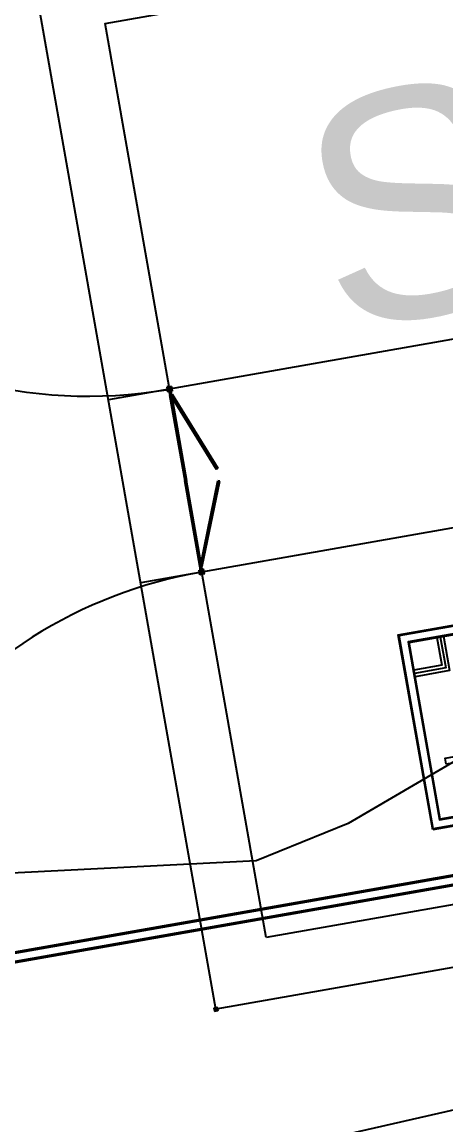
# Model space of a CAD drawing. Header units: millimetres. Extents: x 111502 to 977541, y 8702 to 1044108.
# Drawn here: x 489298.94 to 489312.62, y 241092.97 to 241128.62 of the extents above; entities that cross this region are included whole.
import ezdxf

# ---------------------------------------------------------------- set-up
doc = ezdxf.new("R2010")
doc.units = ezdxf.units.MM
doc.header["$LTSCALE"] = 0.25
doc.linetypes.add('DASHED', pattern=[19.05, 12.7, -6.35])
doc.linetypes.add('DASHED2', pattern=[9.525, 6.35, -3.175])
for name, color, linetype in [('E HVSS As Laid HV', 10, 'Continuous'), ('E HVSS Proposed 33kV', 5, 'Continuous'), ('Proposed Primary Substation - OPTION 2$0$0 Fence & Boundary', 7, 'Continuous'), ('Proposed Primary Substation - OPTION 2$0$0_HVSS TEXT', 7, 'Continuous'), ('X HVSS Site Background', 8, 'Continuous'), ('X HVSS Site Outline', 210, 'Continuous'), ('Z-z-Xref-Primary Substation', 7, 'Continuous')]:
    doc.layers.add(name, color=color, linetype=linetype)
doc.styles.add('Proposed Employment Area - 11-089-MP013-01a$0$2500T70R', font='arial.ttf', dxfattribs={"height": 17500})
doc.styles.add('Proposed Employment Area - 11-089-MP013-01a$0$Standard', font='txt')

# ---------------------------------------------------------------- blocks, each defined once
blk = doc.blocks.new('Proposed Primary Substation - OPTION 2')
at = {"layer": 'Proposed Primary Substation - OPTION 2$0$0 Fence & Boundary', "color": 4}
for points in [[(489305135, 241096747), (489305153, 241096649), (489305251, 241096666), (489305234, 241096765)], [(489305153, 241096649), (489305135, 241096747), (489305234, 241096765), (489305251, 241096666)]]:
    blk.add_lwpolyline(points, close=True, dxfattribs=at)
at = {"layer": 'Proposed Primary Substation - OPTION 2$0$0 Fence & Boundary', "color": 4, "flags": 128}
for points in [[(489305135, 241096747), (489305251, 241096666)], [(489305251, 241096666), (489305135, 241096747)], [(489305234, 241096765), (489305153, 241096649)], [(489305153, 241096649), (489305234, 241096765)]]:
    blk.add_lwpolyline(points, dxfattribs=at)
at = {"layer": 'Proposed Primary Substation - OPTION 2$0$0_HVSS TEXT'}
blk.add_lwpolyline([(489312631, 241104626), (489312597, 241104823), (489313778, 241105031), (489313813, 241104834)], close=True, dxfattribs=at)
at = {"layer": 'X HVSS Site Background', "ltscale": 10}
for p, q in [((489303757, 241116839), (489303609, 241116813)), ((489303609, 241116813), (489303635, 241116665)), ((489303783, 241116691), (489303635, 241116665)), ((489303684, 241116674), (489303705, 241116556)), ((489303733, 241116682), (489303754, 241116564)), ((489303757, 241116839), (489303783, 241116691)), ((489303690, 241116614), (489303749, 241116624)), ((489303700, 241116555), (489303759, 241116565)), ((489303700, 241116555), (489303759, 241116565)), ((489303700, 241116555), (489304187, 241113791)), ((489303709, 241116591), (489303729, 241116647)), ((489303715, 241116568), (489303716, 241116562)), ((489303715, 241116559), (489303744, 241116564)), ((489303715, 241116559), (489303715, 241116557)), ((489303717, 241116570), (489303738, 241116574)), ((489303719, 241116582), (489303721, 241116571)), ((489303720, 241116568), (489303721, 241116562)), ((489303732, 241116585), (489303734, 241116573)), ((489303736, 241116571), (489303737, 241116565)), ((489303741, 241116572), (489303742, 241116566)), ((489303742, 241116564), (489303744, 241116564)), ((489303744, 241116564), (489303744, 241116563)), ((489303759, 241116565), (489304246, 241113801)), ((489304672, 241111028), (489304186, 241113791)), ((489304731, 241111039), (489304245, 241113801)), ((489304672, 241111028), (489304731, 241111039)), ((489304698, 241110911), (489304677, 241111029)), ((489304683, 241110969), (489304742, 241110980)), ((489304687, 241111029), (489304717, 241111034)), ((489304687, 241111029), (489304687, 241111031)), ((489304691, 241111021), (489304690, 241111027)), ((489304693, 241111020), (489304714, 241111023)), ((489304693, 241110997), (489304731, 241110951)), ((489304696, 241111022), (489304694, 241111028)), ((489304699, 241111009), (489304697, 241111020)), ((489304711, 241111025), (489304710, 241111031)), ((489304713, 241111011), (489304711, 241111023)), ((489304715, 241111034), (489304717, 241111034)), ((489304716, 241111026), (489304715, 241111032)), ((489304717, 241111034), (489304716, 241111036)), ((489304747, 241110920), (489304726, 241111038)), ((489304796, 241110928), (489304648, 241110902)), ((489304674, 241110754), (489304648, 241110902)), ((489304822, 241110780), (489304674, 241110754)), ((489304822, 241110780), (489304796, 241110928))]:
    blk.add_line(p, q, dxfattribs=at)
at = {"layer": 'X HVSS Site Background', "ltscale": 200}
for p, q in [((489303725, 241116552), (489303776, 241116584)), ((489303725, 241116552), (489305200, 241114165)), ((489303732, 241116585), (489303738, 241116574)), ((489303734, 241116570), (489303738, 241116565)), ((489303736, 241116573), (489303753, 241116584)), ((489303737, 241116562), (489303762, 241116578)), ((489303737, 241116562), (489303738, 241116560)), ((489303739, 241116572), (489303742, 241116567)), ((489303744, 241116592), (489303750, 241116582)), ((489303752, 241116581), (489303755, 241116576)), ((489303757, 241116583), (489303760, 241116578)), ((489303761, 241116576), (489303762, 241116578)), ((489303776, 241116584), (489305251, 241114196)), ((489304695, 241111039), (489305257, 241113787)), ((489304753, 241111027), (489305315, 241113775)), ((489304695, 241111039), (489304753, 241111027)), ((489304709, 241111034), (489304709, 241111036)), ((489304709, 241111034), (489304738, 241111028)), ((489304709, 241111026), (489304711, 241111032)), ((489304711, 241111023), (489304732, 241111019)), ((489304712, 241111011), (489304715, 241111023)), ((489304714, 241111025), (489304715, 241111031)), ((489304726, 241111008), (489304729, 241111020)), ((489304730, 241111022), (489304731, 241111028)), ((489304735, 241111021), (489304736, 241111027)), ((489304736, 241111029), (489304738, 241111028)), ((489304738, 241111028), (489304739, 241111030))]:
    blk.add_line(p, q, dxfattribs=at)
at = {"layer": 'X HVSS Site Background'}
blk.add_lwpolyline([(489306816, 241099023), (489301614, 241128569), (489331159, 241133771), (489336362, 241104225)], close=True, dxfattribs=at)
at = {"layer": 'X HVSS Site Background', "flags": 128}
for points in [[(489331271, 241121606), (489301725, 241116404)], [(489303783, 241116691), (489303609, 241116813)], [(489303635, 241116665), (489303757, 241116839)], [(489332311, 241115697), (489302765, 241110494)], [(489304648, 241110902), (489304822, 241110780)], [(489304661, 241110828), (489304655, 241110827)], [(489304674, 241110754), (489304796, 241110928)], [(489312326, 241108726), (489312484, 241107829), (489311587, 241107671)], [(489312435, 241108745), (489312611, 241107740), (489311607, 241107563)], [(489312539, 241108763), (489312734, 241107654), (489311625, 241107458)]]:
    blk.add_lwpolyline(points, dxfattribs=at)
at = {"layer": 'X HVSS Site Background'}
for points in [[(489303608, 241116833), (489303650, 241116841)], [(489303644, 241116819), (489303640, 241116839)], [(489303650, 241116820), (489303646, 241116840)]]:
    blk.add_lwpolyline(points, dxfattribs=at)
at = {"layer": 'X HVSS Site Background', "ltscale": 200, "flags": 128}
for points in [[(489305251, 241114196), (489305200, 241114165)], [(489305315, 241113775), (489305257, 241113787)]]:
    blk.add_lwpolyline(points, dxfattribs=at)
at = {"layer": 'X HVSS Site Background', "ltscale": 10, "flags": 128}
blk.add_lwpolyline([(489304187, 241113791), (489304246, 241113801)], dxfattribs=at)
at = {"layer": 'X HVSS Site Background', "flags": 128}
for points in [[(489312192, 241102508), (489311082, 241108812), (489320734, 241110511), (489321844, 241104208)], [(489311111, 241108791), (489320714, 241110482), (489321815, 241104228), (489312212, 241102537)], [(489320515, 241110193), (489311401, 241108588), (489312415, 241102827), (489321525, 241104431)], [(489312435, 241102856), (489311430, 241108568), (489320490, 241110163), (489321496, 241104451)]]:
    blk.add_lwpolyline(points, close=True, dxfattribs=at)
at = {"layer": 'X HVSS Site Background', "ltscale": 10}
for centre, radius in [((489303719, 241116619), 25), ((489303719, 241116619), 25), ((489303719, 241116619), 10), ((489303719, 241116619), 10), ((489304712, 241110974), 25), ((489304712, 241110974), 25), ((489304712, 241110974), 10), ((489304712, 241110974), 10)]:
    blk.add_circle(centre, radius, dxfattribs=at)
at = {"layer": 'X HVSS Site Background'}
for centre, radius, start, end in [((489301077, 241131859), 15335, 180.9824, 279.4794), ((489307290, 241096060), 15000, 99.8063, 189.9831)]:
    blk.add_arc(centre, radius, start, end, dxfattribs=at)
at = {"layer": 'X HVSS Site Background', "ltscale": 10}
for centre, radius, start, end in [((489303699, 241116579), 20, 9.986, 63.1161), ((489303718, 241116567), 2.56, 22.6663, 177.3056), ((489303718, 241116563), 2.56, 202.6663, 357.3056), ((489303715, 241116574), 20, 31.7038, 84.8339), ((489303730, 241116555), 17, 71.9135, 128.0584), ((489303726, 241116579), 17, 251.9135, 308.0584), ((489303752, 241116588), 20, 136.8558, 189.986), ((489303738, 241116571), 2.56, 22.6663, 177.3056), ((489303739, 241116566), 2.56, 202.6663, 357.3056), ((489303761, 241116603), 20, 158.5737, 211.7038), ((489304692, 241111027), 2.56, 22.6663, 177.3056), ((489304693, 241111022), 2.56, 202.6663, 357.3056), ((489304705, 241111015), 17, 71.9135, 128.0584), ((489304679, 241111005), 20, 316.8558, 9.986), ((489304701, 241111038), 17, 251.9135, 308.0584), ((489304693, 241111015), 20, 295.3126, 348.4427), ((489304713, 241111031), 2.56, 22.6663, 177.3056), ((489304714, 241111026), 2.56, 202.6663, 357.3056), ((489304732, 241111014), 20, 189.986, 243.1161), ((489304746, 241111004), 20, 168.4427, 221.5728)]:
    blk.add_arc(centre, radius, start, end, dxfattribs=at)
at = {"layer": 'X HVSS Site Background', "ltscale": 200}
for centre, radius, start, end in [((489303737, 241116570), 2.56, 44.3842, 199.0234), ((489303739, 241116566), 2.56, 224.3842, 19.0234), ((489303753, 241116564), 17, 93.6313, 149.7763), ((489303741, 241116584), 17, 273.6313, 329.7763), ((489303755, 241116582), 2.56, 44.3842, 199.0234), ((489303757, 241116577), 2.56, 224.3842, 19.0234), ((489304712, 241111026), 2.56, 181.1231, 335.7624), ((489304713, 241111031), 2.56, 1.1231, 155.7624), ((489304725, 241111038), 17, 230.3703, 286.5152), ((489304720, 241111014), 17, 50.3703, 106.5152), ((489304732, 241111022), 2.56, 181.1231, 335.7624), ((489304733, 241111027), 2.56, 1.1231, 155.7624)]:
    blk.add_arc(centre, radius, start, end, dxfattribs=at)
at = {"layer": 'X HVSS Site Outline', "flags": 128}
blk.add_lwpolyline([(489305193, 241096707), (489299297, 241130192), (489332782, 241136087), (489338678, 241102602)], close=True, dxfattribs=at)
blk = doc.blocks.new('commercial background')
at = {"layer": 'X HVSS Site Background', "flags": 128}
blk.add_lwpolyline([(858.186, 637.961), (837.045, 631.675), (803.843, 623.366), (779.9, 617.897), (776.12, 640.026), (776.871, 664.429), (792.463, 702.724), (808.976, 733.099), (858.186, 637.961)], dxfattribs=at)
at = {"layer": 'X HVSS Site Background', "insert": (792.137, 666.676), "char_height": 7.35, "attachment_point": 1, "rotation": 12.499, "style": 'Proposed Employment Area - 11-089-MP013-01a$0$2500T70R'}
blk.add_mtext_dynamic_manual_height_columns('Primary\\PSub Stn', width=39.71919, gutter_width=36.75, heights=[0], dxfattribs=at)
at = {"layer": 'X HVSS Site Background', "style": 'Proposed Employment Area - 11-089-MP013-01a$0$Standard'}
for p, rotation in [((485.879, 899.504), 95.9302), ((729.369, 850.694), 240.5366), ((319.531, 839.474), 95.9302), ((520.898, 756.599), 330.4683), ((1582.144, 507.489), 240.4683), ((1846.745, 293.104), 209.3143), ((1096.498, 265.372), 60.4683)]:
    blk.add_attdef('NOOFPARKINGSPACES', p, '', height=0.3, rotation=rotation, dxfattribs=at)
blk = doc.blocks.new('OS MAP 060722')
at = {"layer": 'X HVSS Site Background'}
blk.add_lwpolyline([(505.203, 1982.043), (502.516, 1978.528), (498.886, 1976.404), (495.913, 1975.203), (426.553, 1971.692)], dxfattribs=at)
at = {"layer": 'X HVSS Site Background', "flags": 128}
blk.add_lwpolyline([(505.203, 1982.043), (502.516, 1978.528), (502.516, 1978.528), (498.886, 1976.404), (498.886, 1976.404), (495.913, 1975.203), (495.913, 1975.203), (426.553, 1971.692)], dxfattribs=at)

msp = doc.modelspace()

# ---------------------------------------------------------------- linework, layer by layer
at = {"lineweight": 0}
msp.add_circle((488727.819, 239008.333), 11388.418, dxfattribs=at)
at = {"layer": 'E HVSS Proposed 33kV', "linetype": 'DASHED', "lineweight": 0, "const_width": 0.1, "flags": 128}
for points in [[(489328.853, 241105.721), (489329.156, 241104.002, -0.414214), (489329.075, 241103.886), (489286.299, 241096.355, 0.405098), (489285.54, 241095.306), (489286.354, 241089.658), (489286.47, 241088.671), (489286.521, 241087.462), (489286.482, 241086.365), (489286.296, 241084.873), (489285.875, 241083.118), (489285.369, 241081.809, -0.272506), (489284.613, 241081.211), (489283.257, 241081.023), (489278.485, 241080.475), (489271.683, 241079.857), (489267.77, 241079.623), (489263.695, 241079.458), (489260.584, 241079.441, 0.353752), (489259.61, 241078.645), (489258.282, 241072.267, -0.005569), (489258.267, 241072.198), (489257.348, 241068.228), (489256.751, 241064.954), (489255.573, 241056.321), (489254.325, 241046.844), (489252.507, 241033.034), (489250.653, 241018.953), (489248.637, 241003.645), (489247.974, 240998.606), (489247.491, 240994.606), (489245.962, 240976.443), (489245.293, 240963.411), (489245.16, 240959.379), (489245.194, 240954.123, 0.012824), (489245.195, 240954.095), (489245.352, 240951.367), (489245.774, 240950.715), (489248.205, 240946.964), (489253.064, 240939.642, 0.046402), (489253.128, 240939.563), (489266.179, 240926.141, -0.129285), (489266.417, 240925.721), (489275.939, 240889.502), (489279.58, 240875.882), (489281.52, 240869.955), (489284.296, 240866.295), (489299.074, 240853.241), (489339.806, 240821.821), (489385.978, 240787.613), (489447.887, 240744.068), (489481.946, 240721.651), (489503.486, 240711.535), (489511.669, 240707.598), (489515.722, 240704.939), (489527.675, 240694.21, -0.387329), (489527.87, 240692.267), (489522.793, 240685.431), (489518.05, 240682.131), (489493.314, 240664.944), (489466.736, 240646.48), (489407.241, 240581.615), (489361.681, 240531.928, 0.42684), (489362.149, 240524.722), (489362.783, 240524.137), (489364.475, 240522.507), (489368.219, 240518.248), (489371.362, 240514.644), (489374.501, 240511.023), (489380.118, 240504.063), (489382.719, 240500.964), (489383.775, 240499.705)], [(489384.005, 240499.898), (489382.949, 240501.157), (489380.35, 240504.254), (489374.731, 240511.215), (489371.588, 240514.841), (489368.444, 240518.446), (489364.693, 240522.715), (489362.989, 240524.355), (489362.347, 240524.947, -0.427265), (489361.902, 240531.725), (489407.462, 240581.412), (489466.934, 240646.253), (489493.486, 240664.697), (489518.222, 240681.885), (489523.005, 240685.213), (489528.111, 240692.088, 0.387329), (489527.875, 240694.434), (489515.906, 240705.178), (489511.817, 240707.86), (489503.615, 240711.806), (489482.093, 240721.913), (489448.056, 240744.316), (489386.153, 240787.856), (489339.987, 240822.06), (489299.265, 240853.472), (489284.517, 240866.5), (489281.789, 240870.096), (489279.868, 240875.968), (489276.229, 240889.579), (489266.707, 240925.797, 0.129285), (489266.394, 240926.35), (489253.343, 240939.772, -0.046402), (489253.314, 240939.808), (489248.456, 240947.129), (489246.026, 240950.879), (489245.647, 240951.464), (489245.494, 240954.112, -0.012824), (489245.494, 240954.125), (489245.461, 240959.375), (489245.593, 240963.399), (489246.262, 240976.423), (489247.789, 240994.576), (489248.271, 240998.568), (489248.935, 241003.606), (489250.95, 241018.914), (489252.804, 241032.995), (489254.622, 241046.805), (489255.87, 241056.281), (489257.047, 241064.906), (489257.642, 241068.167), (489258.56, 241072.13, 0.005569), (489258.576, 241072.206), (489259.904, 241078.584, -0.353752), (489260.585, 241079.141), (489263.702, 241079.158), (489267.785, 241079.323), (489271.706, 241079.558), (489278.516, 241080.176), (489283.295, 241080.725), (489284.654, 241080.913, 0.272506), (489285.648, 241081.701), (489286.162, 241083.029), (489286.592, 241084.819), (489286.781, 241086.341), (489286.821, 241087.463), (489286.769, 241088.695), (489286.651, 241089.697), (489285.837, 241095.349, -0.405098), (489286.351, 241096.059), (489329.127, 241103.591, 0.414214), (489329.451, 241104.054), (489329.149, 241105.773)]]:
    msp.add_lwpolyline(points, format="xyb", dxfattribs=at)
at = {"layer": 'E HVSS Proposed 33kV', "lineweight": 0, "const_width": 0.1, "flags": 128}
msp.add_lwpolyline([(489264.616, 241079.495), (489267.77, 241079.623), (489271.683, 241079.857), (489278.485, 241080.475), (489283.257, 241081.023), (489284.613, 241081.211, 0.272506), (489285.369, 241081.809), (489285.875, 241083.118), (489286.296, 241084.873), (489286.482, 241086.365), (489286.521, 241087.462), (489286.47, 241088.671), (489286.354, 241089.658), (489285.54, 241095.306, -0.405098), (489286.299, 241096.355), (489317.059, 241101.771, 0.414214), (489317.708, 241102.697), (489317.527, 241103.727)], format="xyb", dxfattribs=at)

# ---------------------------------------------------------------- block references
at = {"layer": 'E HVSS As Laid HV', "linetype": 'DASHED2', "lineweight": 0}
msp.add_blockref('OS MAP 060722', (488810.577, 239126.308), dxfattribs=at)
at = {"layer": 'X HVSS Site Background', "lineweight": 0}
msp.add_blockref('commercial background', (488512.685, 240470.927), dxfattribs=at)
at = {"layer": 'Z-z-Xref-Primary Substation', "lineweight": 0, "xscale": 0.001, "yscale": 0.001, "zscale": 0.001}
msp.add_blockref('Proposed Primary Substation - OPTION 2', (0, 0), dxfattribs=at)

doc.saveas('drawing.dxf')
